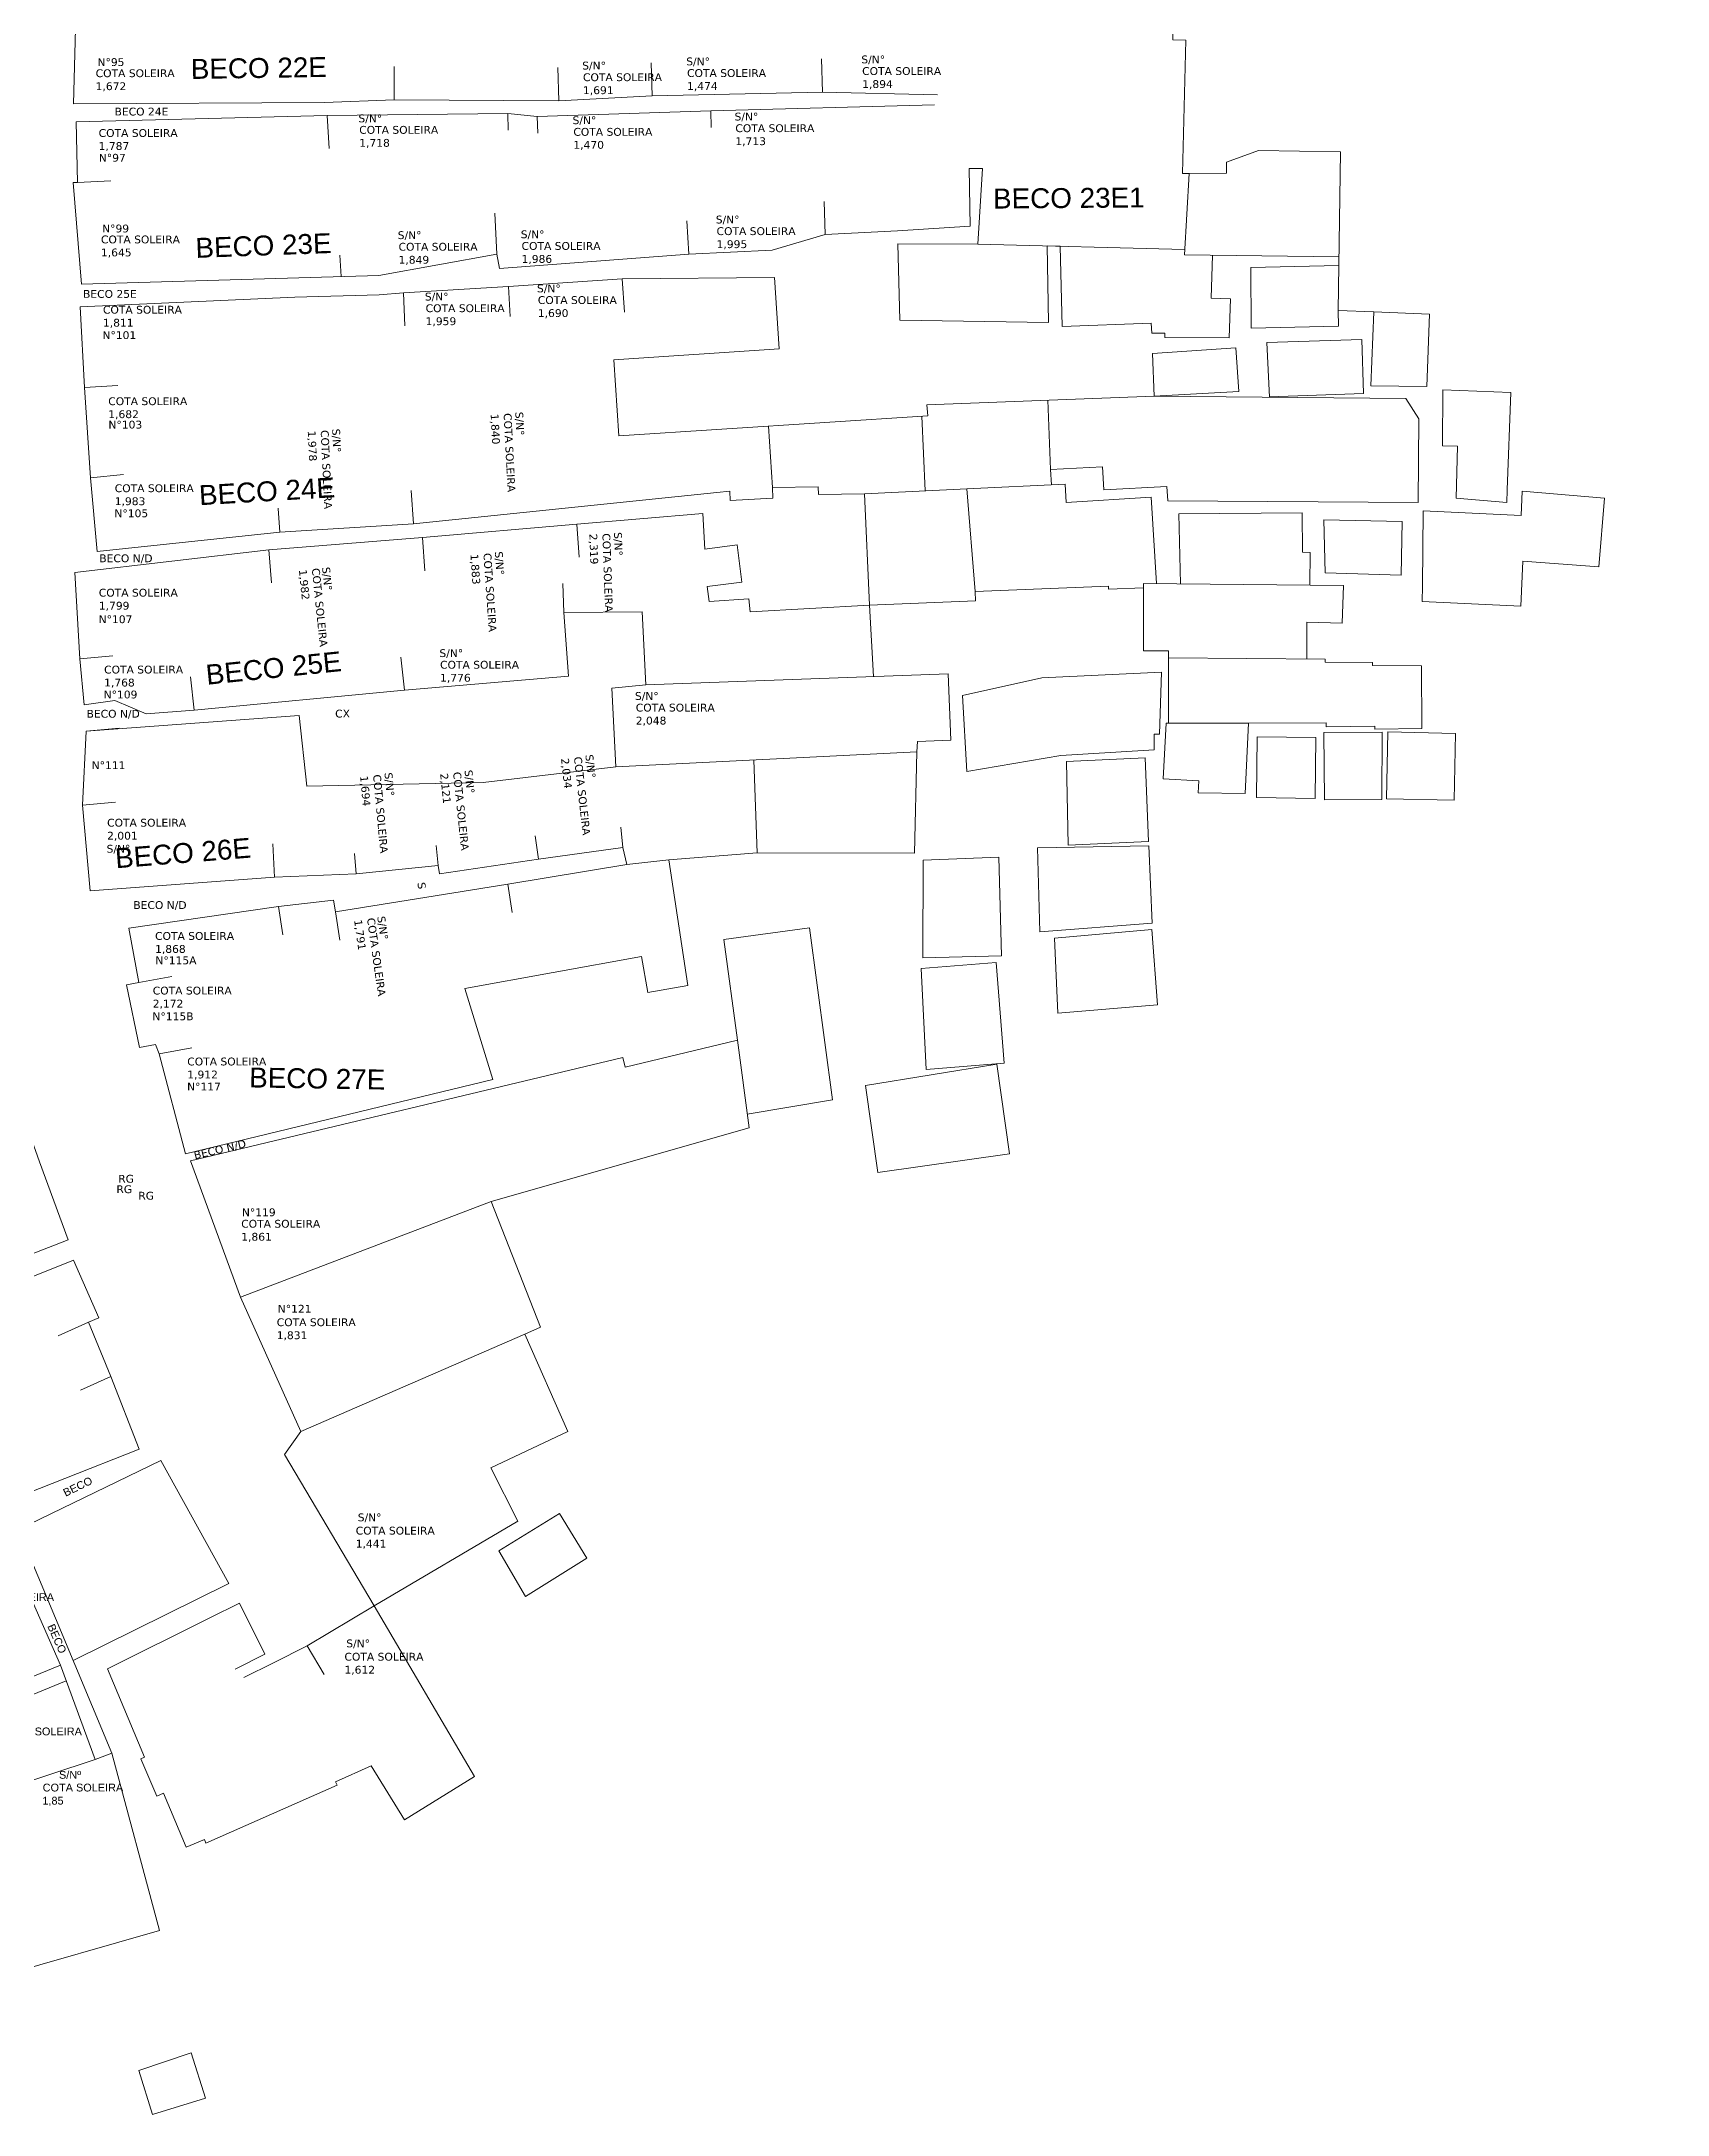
# Model space of a CAD drawing. Header units: metres. Extents: x 359101 to 360669, y 7352318 to 7353133.
# Drawn here: x 359279.7 to 359377.7, y 7352318.4 to 7352443.3 of the extents above; entities that cross this region are included whole.
import ezdxf
from ezdxf.enums import TextEntityAlignment as Align

# ---------------------------------------------------------------- set-up
doc = ezdxf.new("R2010")
doc.units = ezdxf.units.M
doc.header["$LTSCALE"] = 2.5
doc.set_wipeout_variables(frame=1)
doc.layers.add('AVT-LT-CAD-ETIQUETA NOME DE RUA', color=4, linetype='Continuous', lineweight=0)
doc.layers.add('AVT-LT-CAD-ETIQUETA NUMERO DE CASA', color=252, linetype='Continuous', lineweight=0, true_color=0x858585)
doc.layers.add('AVT-LT-URB-DIVISA TERRENO OU AL PREDIAL', color=251, linetype='Continuous', lineweight=13, true_color=0x5c5c5c)
doc.styles.add('ARIAL', font='arial.ttf')
doc.styles.add('CARIMBO', font='arial.ttf', dxfattribs={"height": 2})
doc.styles.get("Standard").update_dxf_attribs({"font": 'arial.ttf'})

msp = doc.modelspace()

# ---------------------------------------------------------------- linework, layer by layer
at = {"layer": 'AVT-LT-URB-DIVISA TERRENO OU AL PREDIAL', "flags": 128}
for points, elevation in [([(359281.66, 7352439.52), (359281.77, 7352444.03), (359281.92, 7352449.92), (359282.05, 7352456.83)], 1.58), ([(359282.14, 7352428.66), (359281.64, 7352434.77), (359281.9, 7352434.78), (359281.82, 7352438.43)], 1.68), ([(359281.9, 7352434.78), (359283.9, 7352434.88)], 1.68), ([(359283.09, 7352412.56), (359282.67, 7352417), (359282.32, 7352422.43), (359282.05, 7352427.29)], 1.83), ([(359282.32, 7352422.43), (359284.32, 7352422.56)], 1.71), ([(359282.67, 7352417), (359284.67, 7352417.19)], 1.8), ([(359320.41, 7352416.1), (359321.19, 7352416.18), (359321.22, 7352415.63), (359323.79, 7352415.76), (359323.77, 7352416.4), (359326.52, 7352416.44), (359326.53, 7352415.99), (359329.32, 7352416.02), (359329.61, 7352409.32), (359335.99, 7352409.58), (359335.97, 7352410.14), (359344.02, 7352410.47), (359344.02, 7352410.29), (359346.11, 7352410.37)], 1.82), ([(359319.58, 7352414.85), (359319.7, 7352412.7), (359321.63, 7352412.95), (359321.92, 7352410.71), (359319.83, 7352410.44), (359319.95, 7352409.55), (359322.35, 7352409.71), (359322.43, 7352408.93), (359329.61, 7352409.32), (359329.85, 7352405.03)], 1.82), ([(359282.3, 7352403.32), (359282.04, 7352406.09), (359281.74, 7352411.29)], 1.83), ([(359282.41, 7352401.73), (359295.25, 7352402.67), (359295.71, 7352398.42), (359306.33, 7352398.64), (359314.33, 7352399.59), (359314.09, 7352404.33), (359316.13, 7352404.52), (359315.91, 7352408.92), (359311.2, 7352408.89), (359311.47, 7352405.05), (359301.6, 7352404.21), (359288.93, 7352403.01), (359286.04, 7352402.79), (359284.15, 7352403.58)], 1.87), ([(359282.04, 7352406.09), (359284.03, 7352406.28)], 1.83), ([(359316.13, 7352404.52), (359334.36, 7352405.19), (359334.51, 7352401.2), (359332.5, 7352401.12), (359332.47, 7352400.49)], 1.54), ([(359282.3, 7352403.32), (359284.15, 7352403.58)], 1.83), ([(359282.65, 7352392.12), (359282.19, 7352397.29), (359282.41, 7352401.73)], 1.87), ([(359282.41, 7352401.73), (359284.4, 7352401.92)], 1.87), ([(359317.53, 7352393.99), (359322.85, 7352394.41), (359332.33, 7352394.39), (359332.47, 7352400.49), (359314.33, 7352399.59)], 1.96), ([(359322.65, 7352400), (359322.85, 7352394.41)], 1.96), ([(359282.19, 7352397.29), (359284.18, 7352397.47)], 1.87), ([(359314.75, 7352394.74), (359314.64, 7352395.95)], 1.87), ([(359282.65, 7352392.12), (359293.77, 7352392.95), (359298.69, 7352393.15), (359303.62, 7352393.64), (359303.7, 7352393.15), (359309.68, 7352394.02), (359314.75, 7352394.74), (359315, 7352393.7), (359307.83, 7352392.52), (359297.44, 7352390.86), (359297.32, 7352391.56), (359294, 7352391.18), (359284.99, 7352389.88)], 1.87), ([(359293.77, 7352392.95), (359293.67, 7352394.95)], 1.78), ([(359298.69, 7352393.15), (359298.58, 7352394.36)], 1.62), ([(359303.62, 7352393.64), (359303.51, 7352394.85)], 1.7), ([(359309.68, 7352394.02), (359309.47, 7352395.43)], 1.87), ([(359288.41, 7352376.29), (359306.91, 7352380.77), (359305.23, 7352386.24), (359315.87, 7352388.16), (359316.26, 7352386), (359318.66, 7352386.43), (359317.53, 7352393.99), (359315, 7352393.7)], 1.96), ([(359307.83, 7352392.52), (359308.08, 7352390.81)], 1.51), ([(359294, 7352391.18), (359294.26, 7352389.47)], 1.72), ([(359297.44, 7352390.86), (359297.7, 7352389.16)], 1.87), ([(359288.41, 7352376.29), (359286.82, 7352382.3), (359286.6, 7352382.87), (359285.63, 7352382.69), (359284.85, 7352386.46), (359285.6, 7352386.6), (359284.99, 7352389.88)], 1.96), ([(359321.66, 7352383.12), (359320.84, 7352389.2), (359325.99, 7352389.89), (359327.39, 7352379.54), (359322.25, 7352378.68)], 1.63), ([(359285.6, 7352386.6), (359287.57, 7352386.96)], 1.96), ([(359288.71, 7352375.86), (359314.75, 7352382.08), (359314.89, 7352381.5), (359321.66, 7352383.12), (359322.36, 7352377.86), (359306.81, 7352373.42)], 1.63), ([(359281.33, 7352371.1), (359279.61, 7352375.8), (359278.35, 7352379.37), (359277.36, 7352382.47)], 1.71), ([(359286.82, 7352382.3), (359288.79, 7352382.66)], 1.9), ([(359299.76, 7352349.06), (359294.37, 7352358.19), (359295.36, 7352359.56), (359291.71, 7352367.66), (359288.71, 7352375.86)], 1.63), ([(359308.84, 7352365.43), (359309.79, 7352365.85), (359306.81, 7352373.42), (359291.71, 7352367.66)], 1.34), ([(359285.62, 7352358.5), (359283.91, 7352362.87), (359282.56, 7352366.14), (359283.19, 7352366.42), (359281.66, 7352369.88)], 1.69), ([(359282.56, 7352366.14), (359280.74, 7352365.32)], 1.69), ([(359299.76, 7352349.06), (359308.43, 7352354.16), (359306.79, 7352357.37), (359311.43, 7352359.57), (359308.84, 7352365.43), (359295.36, 7352359.56)], 1.34), ([(359283.91, 7352362.87), (359282.08, 7352362.05)], 1.69), ([(359291.01, 7352350.42), (359286.92, 7352357.82)], 1.43), ([(359291.01, 7352350.42), (359281.63, 7352345.78)], 1.43), ([(359291.66, 7352349.22), (359289.87, 7352348.34)], 1.34), ([(359293.18, 7352346.15), (359291.66, 7352349.22)], 1.53), ([(359299.76, 7352349.06), (359295.74, 7352346.66), (359293.71, 7352345.64)], 1.63), ([(359293.18, 7352346.15), (359291.39, 7352345.26)], 1.53), ([(359293.71, 7352345.64), (359291.92, 7352344.76)], 1.46), ([(359295.74, 7352346.66), (359296.76, 7352344.94)], 1.51)]:
    msp.add_lwpolyline(points, dxfattribs=dict(at, elevation=elevation))
at = {"layer": 'AVT-LT-URB-DIVISA TERRENO OU AL PREDIAL', "ltscale": 3, "flags": 128}
for points in [[(359363.18, 7352422.49), (359363.36, 7352426.84), (359359.99, 7352426.98), (359357.85, 7352427.06), (359357.89, 7352429.77), (359357.98, 7352436.63), (359353.05, 7352436.7), (359351.12, 7352436), (359351.13, 7352435.33), (359348.87, 7352435.31), (359348.47, 7352435.31), (359348.67, 7352443.35), (359347.89, 7352443.37), (359347.89, 7352446.13), (359347.46, 7352446.13), (359347.46, 7352449.49), (359350.87, 7352449.24), (359350.89, 7352449.46), (359376.58, 7352445.09), (359377.69, 7352449.68), (359359.16, 7352452.95), (359359.28, 7352453.76), (359348.37, 7352455.45)], [(359348.87, 7352435.31), (359348.58, 7352430.42), (359357.9, 7352430.3)], [(359350.27, 7352430.4), (359350.2, 7352427.8), (359351.36, 7352427.77), (359351.29, 7352425.42), (359347.4, 7352425.45), (359347.4, 7352425.7), (359346.62, 7352425.7)], [(359357.89, 7352429.77), (359352.58, 7352429.65), (359352.61, 7352426.01), (359357.87, 7352426.12), (359357.85, 7352427.06)], [(359359.99, 7352426.98), (359359.81, 7352422.53), (359363.18, 7352422.49)], [(359364.16, 7352422.28), (359364.13, 7352418.91), (359365.04, 7352418.9), (359364.96, 7352415.77), (359368, 7352415.51), (359368.03, 7352416.26)], [(359368.03, 7352416.26), (359368.26, 7352422.12), (359364.16, 7352422.28)], [(359362.92, 7352410.46), (359362.91, 7352409.55), (359368.85, 7352409.26), (359368.98, 7352411.97), (359373.55, 7352411.64), (359373.89, 7352415.77), (359368.94, 7352416.19)], [(359362.92, 7352410.46), (359362.97, 7352415), (359368.87, 7352414.72), (359368.94, 7352416.19)], [(359348.34, 7352410.6), (359348.25, 7352414.83), (359355.68, 7352414.89), (359355.69, 7352412.52), (359356.17, 7352412.5), (359356.15, 7352410.52)], [(359357.07, 7352411.27), (359356.98, 7352414.47), (359361.71, 7352414.37), (359361.64, 7352411.13), (359357.07, 7352411.27)], [(359281.22, 7352344.56), (359273.15, 7352341.24), (359274.69, 7352337.08), (359282.96, 7352339.82)], [(359274.69, 7352337.08), (359267.85, 7352335.06), (359268, 7352334.46), (359263.46, 7352332.92), (359265.71, 7352325.95), (359270.42, 7352327.46), (359270.23, 7352328.05), (359274.56, 7352329.45), (359274.95, 7352328.24), (359276.68, 7352328.72), (359277.16, 7352326.74), (359286.84, 7352329.52), (359283.96, 7352340.19)], [(359285.59, 7352321.09), (359286.42, 7352318.44), (359289.6, 7352319.43), (359288.75, 7352322.15), (359285.59, 7352321.09)]]:
    msp.add_lwpolyline(points, dxfattribs=at)
for points, elevation in [([(359300.98, 7352439.76), (359300.97, 7352441.76)], 1.58), ([(359310.9, 7352439.69), (359310.84, 7352441.69)], 1.4), ([(359316.52, 7352440), (359316.46, 7352441.99)], 1.43), ([(359326.78, 7352440.22), (359326.72, 7352442.22)], 1.58), ([(359333.7, 7352440.05), (359326.78, 7352440.22), (359316.52, 7352440), (359310.9, 7352439.69), (359300.98, 7352439.76), (359296.78, 7352439.6), (359281.66, 7352439.52)], 1.58), ([(359281.82, 7352438.43), (359296.93, 7352438.81), (359307.82, 7352438.93), (359309.6, 7352438.74), (359320.06, 7352439.09), (359333.53, 7352439.46)], 1.58), ([(359296.93, 7352438.81), (359297.05, 7352436.82)], 1.58), ([(359307.82, 7352438.93), (359307.85, 7352437.93)], 1.58), ([(359309.6, 7352438.74), (359309.63, 7352437.74)], 1.37), ([(359320.06, 7352439.09), (359320.08, 7352438.09)], 1.46), ([(359331.3, 7352431.87), (359335.68, 7352432.15), (359335.61, 7352435.61), (359336.42, 7352435.62), (359336.14, 7352431.07), (359331.32, 7352431.09)], 1.6), ([(359307.17, 7352430.46), (359307.03, 7352432.92)], 1.81), ([(359326.94, 7352431.64), (359326.88, 7352433.64)], 1.81), ([(359326.94, 7352431.64), (359323.75, 7352430.71), (359318.73, 7352430.46), (359307.32, 7352429.6), (359307.17, 7352430.46), (359300.06, 7352429.18), (359282.14, 7352428.66)], 1.81), ([(359318.73, 7352430.46), (359318.61, 7352432.46)], 1.63), ([(359331.3, 7352431.87), (359326.94, 7352431.64)], 1.6), ([(359297.71, 7352430.39), (359297.79, 7352429.12)], 1.84), ([(359340.4, 7352426.34), (359331.43, 7352426.49), (359331.32, 7352431.09)], 1.6), ([(359336.14, 7352431.07), (359348.6, 7352430.74)], 1.6), ([(359340.4, 7352426.34), (359340.31, 7352430.96), (359341.09, 7352430.94), (359341.22, 7352426.1)], 1.6), ([(359282.05, 7352427.29), (359294.99, 7352427.86), (359300.08, 7352428.02), (359301.53, 7352428.14), (359307.86, 7352428.51), (359314.71, 7352428.97), (359323.88, 7352429.05), (359324.16, 7352424.76)], 1.69), ([(359301.53, 7352428.14), (359301.62, 7352426.14)], 1.69), ([(359307.86, 7352428.51), (359307.97, 7352426.7)], 1.69), ([(359314.71, 7352428.97), (359314.85, 7352426.97)], 1.67), ([(359346.62, 7352425.7), (359346.59, 7352426.3), (359341.22, 7352426.1)], 1.6), ([(359324.16, 7352424.76), (359314.21, 7352424.1), (359314.51, 7352419.51), (359333.12, 7352420.73), (359333.07, 7352421.39), (359346.76, 7352421.91), (359346.66, 7352424.47)], 1.6), ([(359346.66, 7352424.47), (359351.68, 7352424.82), (359351.86, 7352422.18), (359346.76, 7352421.91)], 1.6), ([(359353.71, 7352421.85), (359353.55, 7352425.14), (359359.27, 7352425.33), (359359.37, 7352422.06), (359353.71, 7352421.87)], 1.82), ([(359340.51, 7352417.49), (359340.36, 7352421.67)], 1.82), ([(359340.57, 7352416.56), (359340.51, 7352417.49), (359343.65, 7352417.66), (359343.73, 7352416.26), (359347.53, 7352416.47), (359347.58, 7352415.6), (359362.67, 7352415.5), (359362.7, 7352420.54), (359361.93, 7352421.77), (359346.76, 7352421.91)], 1.82), ([(359332.76, 7352420.71), (359332.97, 7352416.2)], 1.6), ([(359323.77, 7352416.4), (359323.52, 7352420.1)], 1.82), ([(359320.41, 7352416.1), (359302.14, 7352414.22), (359294.09, 7352413.71), (359283.09, 7352412.56)], 1.82), ([(359293.94, 7352415.7), (359294.09, 7352413.71)], 1.77), ([(359301.99, 7352416.22), (359302.14, 7352414.22)], 1.7), ([(359329.32, 7352416.02), (359335.48, 7352416.32), (359335.97, 7352410.14)], 1.82), ([(359335.48, 7352416.32), (359341.41, 7352416.6), (359341.46, 7352415.5), (359346.58, 7352415.82), (359346.9, 7352410.62)], 1.82), ([(359281.74, 7352411.29), (359293.43, 7352412.66), (359302.68, 7352413.39), (359311.98, 7352414.21), (359319.58, 7352414.85)], 1.82), ([(359311.98, 7352414.21), (359312.13, 7352412.22)], 1.82), ([(359302.68, 7352413.39), (359302.83, 7352411.4)], 1.61), ([(359293.43, 7352412.66), (359293.58, 7352410.66)], 1.74), ([(359311.2, 7352408.89), (359311.14, 7352410.62)], 1.76), ([(359301.6, 7352404.21), (359301.38, 7352406.2)], 1.79), ([(359288.93, 7352403.01), (359288.71, 7352405)], 1.8), ([(359289.87, 7352348.34), (359283.7, 7352345.28), (359285.94, 7352339.95), (359285.72, 7352339.86), (359286.67, 7352337.61), (359287.08, 7352337.78), (359288.45, 7352334.54), (359289.54, 7352335), (359289.63, 7352334.77), (359297.54, 7352338.26), (359297.45, 7352338.46), (359299.58, 7352339.43), (359301.6, 7352336.18), (359305.81, 7352338.8), (359299.76, 7352349.06)], 1.34)]:
    msp.add_lwpolyline(points, dxfattribs=dict(at, elevation=elevation))
at = {"layer": 'AVT-LT-URB-DIVISA TERRENO OU AL PREDIAL', "flags": 128}
for points in [[(359347.63, 7352406.15), (359347.63, 7352406.58), (359346.12, 7352406.58), (359346.11, 7352410.62), (359358.16, 7352410.5), (359358.09, 7352408.23), (359355.96, 7352408.3), (359355.95, 7352406.09)], [(359347.63, 7352406.15), (359347.63, 7352402.22), (359357.12, 7352402.23), (359357.12, 7352402), (359360.05, 7352402.03), (359360.05, 7352401.86), (359362.88, 7352401.89), (359362.87, 7352405.68), (359359.92, 7352405.7), (359359.92, 7352405.88), (359357.06, 7352405.9), (359357.06, 7352406.08), (359347.63, 7352406.15)], [(359335.21, 7352403.89), (359335.47, 7352399.3), (359341.14, 7352400.28), (359346.77, 7352400.62), (359346.77, 7352401.56), (359347.09, 7352401.56), (359347.2, 7352405.29), (359340, 7352404.94), (359335.21, 7352403.89)], [(359347.49, 7352402.22), (359347.31, 7352398.87), (359349.46, 7352398.75), (359349.42, 7352398.02), (359352.25, 7352397.99), (359352.44, 7352402.22), (359347.49, 7352402.22)], [(359360.5, 7352401.68), (359356.99, 7352401.66), (359357.02, 7352397.6), (359360.48, 7352397.62), (359360.5, 7352401.68)], [(359360.83, 7352401.69), (359360.76, 7352397.66), (359364.83, 7352397.59), (359364.91, 7352401.6), (359360.83, 7352401.69)], [(359352.92, 7352397.75), (359352.97, 7352401.39), (359356.51, 7352401.35), (359356.46, 7352397.68), (359352.92, 7352397.75)], [(359341.48, 7352399.9), (359341.58, 7352394.87), (359346.43, 7352395.09), (359346.23, 7352400.14), (359341.48, 7352399.9)], [(359339.74, 7352394.72), (359339.88, 7352389.65), (359346.65, 7352390.17), (359346.45, 7352394.83), (359339.74, 7352394.72)], [(359332.84, 7352393.96), (359332.83, 7352388.08), (359337.56, 7352388.2), (359337.41, 7352394.15), (359332.84, 7352393.96)], [(359340.75, 7352389.27), (359340.96, 7352384.75), (359346.96, 7352385.26), (359346.62, 7352389.79), (359340.75, 7352389.27)], [(359333.02, 7352381.36), (359332.73, 7352387.44), (359337.24, 7352387.8), (359337.72, 7352381.74), (359333.02, 7352381.36)], [(359329.37, 7352380.41), (359330.11, 7352375.16), (359338.05, 7352376.29), (359337.29, 7352381.69), (359329.37, 7352380.41)], [(359281.33, 7352371.1), (359272.2, 7352367.56), (359266.97, 7352365.53), (359260.58, 7352363.16), (359258.9, 7352367.86), (359247.82, 7352363.62), (359242.73, 7352361.75), (359235.1, 7352357.93), (359225.94, 7352354.17), (359226.34, 7352353.24), (359234.35, 7352356.55), (359246.84, 7352361.78), (359258.09, 7352366.06), (359259.72, 7352361.3), (359262.49, 7352362.44), (359266.83, 7352363.96), (359281.66, 7352369.88)], [(359285.62, 7352358.5), (359272.16, 7352353.21), (359267.13, 7352351.11), (359267.73, 7352349.64), (359273.94, 7352351.94), (359277.5, 7352353.16), (359280.88, 7352345.49), (359282.96, 7352339.82), (359283.96, 7352340.19), (359278.35, 7352353.66), (359286.92, 7352357.82)], [(359307.28, 7352352.38), (359310.94, 7352354.62), (359312.59, 7352351.93), (359308.89, 7352349.63), (359307.28, 7352352.38)], [(359280.88, 7352345.49), (359277.64, 7352344.18)]]:
    msp.add_lwpolyline(points, dxfattribs=at)

# ---------------------------------------------------------------- texts
at = {"layer": 'AVT-LT-CAD-ETIQUETA NUMERO DE CASA', "color": 8, "style": 'ARIAL'}
for rotation, p in [(26, (359281.91, 7352356.25)), (294, (359280.66, 7352347.09))]:
    msp.add_text('BECO', height=0.47, rotation=rotation, dxfattribs=at).set_placement(p, align=Align.MIDDLE)
for s, p in [('COTA SOLEIRA', (359275.63, 7352349.36, -992.87)), ('COTA SOLEIRA', (359277.31, 7352341.27, -992.87)), ('COTA SOLEIRA', (359279.8, 7352337.89, -992.87)), ('1,85', (359279.78, 7352337.1, -992.87))]:
    msp.add_text(s, height=0.47, dxfattribs=at).set_placement(p)
msp.add_text('S/Nº', height=0.47, dxfattribs=at).set_placement((359281.45, 7352338.9), align=Align.MIDDLE)
at = {"layer": 'AVT-LT-CAD-ETIQUETA NUMERO DE CASA', "char_height": 0.47, "attachment_point": 1}
for s, width, gutter_width, heights, insert in [('{\\fVerdana|b0|i0|c0|p34;N°95}', 0.47, 1, [0.574], (359283.1, 7352442.26, 411.79)), ('{\\fVerdana|b0|i0|c0|p34;S/N°}', 0.47, 1, [0.574], (359312.3, 7352442.05, 406.1)), ('{\\fVerdana|b0|i0|c0|p34;S/N°}', 0.47, 1, [0.574], (359318.57, 7352442.3, 405.89)), ('{\\fVerdana|b0|i0|c0|p34;S/N°}', 0.47, 1, [0.574], (359329.12, 7352442.42, 406.31)), ('{\\fVerdana|b0|i0|c0|p34;COTA SOLEIRA\\P1,894}', 5.0084, 1, [1.44], (359329.17, 7352441.72, -990.98)), ('{\\fVerdana|b0|i0|c0|p34;COTA SOLEIRA\\P1,672}', 5.0084, 1, [1.44], (359282.99, 7352441.59, -979.86)), ('{\\fVerdana|b0|i0|c0|p34;COTA SOLEIRA\\P1,691}', 5.0084, 1, [1.44], (359312.35, 7352441.35, -991.18)), ('{\\fVerdana|b0|i0|c0|p34;COTA SOLEIRA\\P1,474}', 5.0084, 1, [1.44], (359318.62, 7352441.6, -991.4)), ('{\\fVerdana|b0|i0|c0|p34;BECO 24E}', 4.2359, 1, [0.574], (359284.13, 7352439.28, 411.79)), ('{\\fVerdana|b0|i0|c0|p34;COTA SOLEIRA\\P1,787}', 5.0084, 1, [1.44], (359283.17, 7352437.99, -979.76)), ('{\\fVerdana|b0|i0|c0|p34;S/N°}', 0.47, 1, [0.574], (359298.82, 7352438.87, 406.13)), ('{\\fVerdana|b0|i0|c0|p34;COTA SOLEIRA\\P1,718}', 5.0084, 1, [1.44], (359298.87, 7352438.18, -991.15)), ('{\\fVerdana|b0|i0|c0|p34;S/N°}', 0.47, 1, [0.574], (359311.72, 7352438.76, 405.88)), ('{\\fVerdana|b0|i0|c0|p34;COTA SOLEIRA\\P1,470}', 5.0084, 1, [1.44], (359311.77, 7352438.06, -991.4)), ('{\\fVerdana|b0|i0|c0|p34;S/N°}', 0.47, 1, [0.574], (359321.48, 7352438.98, 406.13)), ('{\\fVerdana|b0|i0|c0|p34;COTA SOLEIRA\\P1,713}', 5.0084, 1, [1.44], (359321.53, 7352438.28, -991.16)), ('{\\fVerdana|b0|i0|c0|p34;N°97}', 0.47, 1, [0.574], (359283.18, 7352436.5, 411.79)), ('{\\fVerdana|b0|i0|c0|p34;N°99}', 0.47, 1, [0.574], (359283.38, 7352432.24, 411.79)), ('{\\fVerdana|b0|i0|c0|p34;S/N°}', 0.47, 1, [0.574], (359301.19, 7352431.84, 406.26)), ('{\\fVerdana|b0|i0|c0|p34;S/N°}', 0.47, 1, [0.574], (359308.6, 7352431.89, 406.4)), ('{\\fVerdana|b0|i0|c0|p34;S/N°}', 0.47, 1, [0.574], (359320.35, 7352432.78, 406.41)), ('{\\fVerdana|b0|i0|c0|p34;COTA SOLEIRA\\P1,995}', 5.0084, 1, [1.44], (359320.4, 7352432.08, -990.88)), ('{\\fVerdana|b0|i0|c0|p34;COTA SOLEIRA\\P1,849}', 5.0084, 1, [1.44], (359301.24, 7352431.14, -991.02)), ('{\\fVerdana|b0|i0|c0|p34;COTA SOLEIRA\\P1,986}', 5.0084, 1, [1.44], (359308.65, 7352431.19, -990.89)), ('{\\fVerdana|b0|i0|c0|p34;BECO 25E}', 4.2124, 1, [0.65], (359282.23, 7352428.3, 412.64)), ('{\\fVerdana|b0|i0|c0|p34;S/N°}', 0.47, 1, [0.574], (359302.82, 7352428.14, 406.37)), ('{\\fVerdana|b0|i0|c0|p34;S/N°}', 0.47, 1, [0.574], (359309.58, 7352428.63, 406.1)), ('{\\fVerdana|b0|i0|c0|p34;COTA SOLEIRA\\P1,690}', 5.0084, 1, [1.44], (359309.63, 7352427.93, -991.18)), ('{\\fVerdana|b0|i0|c0|p34;COTA SOLEIRA\\P1,811}', 5.0084, 1, [1.44], (359283.43, 7352427.35, -979.62)), ('{\\fVerdana|b0|i0|c0|p34;COTA SOLEIRA\\P1,959}', 5.0084, 1, [1.44], (359302.87, 7352427.44, -990.91)), ('{\\fVerdana|b0|i0|c0|p34;N°101}', 0.47, 1, [0.574], (359283.4, 7352425.82, 411.79)), ('{\\fVerdana|b0|i0|c0|p34;COTA SOLEIRA\\P1,682}', 5.0084, 1, [1.44], (359283.75, 7352421.84, -979.62)), ('{\\fVerdana|b0|i0|c0|p34;N°103}', 0.47, 1, [0.574], (359283.76, 7352420.43, 411.79)), ('{\\fVerdana|b0|i0|c0|p34;N°105}', 0.47, 1, [0.574], (359284.12, 7352415.09, 411.79)), ('{\\fVerdana|b0|i0|c0|p34;BECO N/D}', 5.3937, 1.08, [1.28], (359283.21, 7352412.38, 413.55)), ('{\\fVerdana|b0|i0|c0|p34;COTA SOLEIRA\\P1,799}', 5.0084, 1, [1.44], (359283.18, 7352410.31, -979.61)), ('{\\fVerdana|b0|i0|c0|p34;N°107}', 0.47, 1, [0.574], (359283.17, 7352408.71, 411.79)), ('{\\fVerdana|b0|i0|c0|p34;S/N°}', 0.47, 1, [0.574], (359303.7, 7352406.67, 406.19)), ('{\\fVerdana|b0|i0|c0|p34;COTA SOLEIRA\\P1,768}', 5.0084, 1, [1.44], (359283.5, 7352405.68, -986.98)), ('{\\fVerdana|b0|i0|c0|p34;COTA SOLEIRA\\P1,776}', 5.0084, 1, [1.44], (359303.74, 7352405.97, -991.1)), ('{\\fVerdana|b0|i0|c0|p34;N°109}', 0.47, 1, [0.574], (359283.47, 7352404.18, 411.79)), ('{\\fVerdana|b0|i0|c0|p34;BECO N/D}', 3.4952, 1, [1.26], (359282.44, 7352403.02, 413.55)), ('{\\fVerdana|b0|i0|c0|p34;CX}', 0.47, 1, [0.574], (359297.42, 7352403.03, 411.79)), ('{\\fVerdana|b0|i0|c0|p34;S/N°}', 0.47, 1, [0.574], (359315.48, 7352404.09, 406.46)), ('{\\fVerdana|b0|i0|c0|p34;COTA SOLEIRA\\P2,048}', 5.0084, 1, [1.44], (359315.53, 7352403.39, -990.82)), ('{\\fVerdana|b0|i0|c0|p34;N°111}', 0.47, 1, [0.574], (359282.75, 7352399.92, 411.79)), ('{\\fVerdana|b0|i0|c0|p34;BECO N/D}', 4.5394, 1, [0.593], (359285.26, 7352391.5, 413.55)), ('{\\fVerdana|b0|i0|c0|p34;COTA SOLEIRA\\P1,868}', 5.0084, 1, [1.44], (359286.57, 7352389.64, -986.86)), ('{\\fVerdana|b0|i0|c0|p34;N°115A}', 0.47, 1, [0.574], (359286.59, 7352388.17, 411.79)), ('{\\fVerdana|b0|i0|c0|p34;COTA SOLEIRA\\P2,172}', 5.0084, 1, [1.44], (359286.43, 7352386.35, -986.86)), ('{\\fVerdana|b0|i0|c0|p34;N°115B}', 0.47, 1, [0.574], (359286.41, 7352384.8, 411.79)), ('{\\fVerdana|b0|i0|c0|p34;N°117}', 0.47, 1, [0.574], (359288.5, 7352380.57, 411.79)), ('{\\fVerdana|b0|i0|c0|p34;RG}', 0.47, 1, [0.574], (359284.24, 7352374.39, 408.54)), ('{\\fVerdana|b0|i0|c0|p34;RG}', 0.47, 1, [0.574], (359284.35, 7352375.02, 408.54)), ('{\\fVerdana|b0|i0|c0|p34;RG}', 0.47, 1, [0.574], (359285.56, 7352374, 408.54)), ('{\\fVerdana|b0|i0|c0|p34;N°119}', 0.47, 1, [0.574], (359291.8, 7352373, 411.79)), ('{\\fVerdana|b0|i0|c0|p34;COTA SOLEIRA\\P1,861}', 5.0084, 1, [1.44], (359291.76, 7352372.31, -988.81)), ('{\\fVerdana|b0|i0|c0|p34;N°121}', 0.47, 1, [0.574], (359293.96, 7352367.19, 411.79)), ('{\\fVerdana|b0|i0|c0|p34;COTA SOLEIRA\\P1,831}', 5.0084, 1, [1.44], (359293.9, 7352366.38, -990.44)), ('{\\fVerdana|b0|i0|c0|p34;S/N°}', 0.47, 1, [0.574], (359298.78, 7352354.63, 411.79)), ('{\\fVerdana|b0|i0|c0|p34;COTA SOLEIRA\\P1,441}', 5.0084, 1, [1.44], (359298.66, 7352353.83, -990.44)), ('{\\fVerdana|b0|i0|c0|p34;S/N°}', 0.47, 1, [0.574], (359298.09, 7352347.04, 411.79)), ('{\\fVerdana|b0|i0|c0|p34;COTA SOLEIRA\\P1,612}', 5.0084, 1, [1.44], (359297.98, 7352346.24, -990.44))]:
    msp.add_mtext_dynamic_manual_height_columns(s, width=width, gutter_width=gutter_width, heights=heights, dxfattribs=dict(at, insert=insert))
for s, width, heights, insert, rotation in [('{\\fVerdana|b0|i0|c0|p34;COTA SOLEIRA\\P1,840}', 5.0084, [1.44], (359308.04, 7352420.9, -991.03), 272.9033), ('{\\fVerdana|b0|i0|c0|p34;S/N°}', 0.47, [0.574], (359308.74, 7352420.98, 406.25), 272.9033), ('{\\fVerdana|b0|i0|c0|p34;S/N°}', 0.47, [0.574], (359297.71, 7352419.96, 406.39), 272.6675), ('{\\fVerdana|b0|i0|c0|p34;COTA SOLEIRA\\P2,319}', 5.0084, [1.44], (359313.99, 7352413.66, -990.55), 271.9842), ('{\\fVerdana|b0|i0|c0|p34;S/N°}', 0.47, [0.574], (359314.69, 7352413.73, 406.73), 271.9842), ('{\\fVerdana|b0|i0|c0|p34;COTA SOLEIRA\\P1,883}', 5.0084, [1.44], (359306.82, 7352412.48, -990.99), 273.9642), ('{\\fVerdana|b0|i0|c0|p34;S/N°}', 0.47, [0.574], (359307.51, 7352412.58, 406.3), 273.9642), ('{\\fVerdana|b0|i0|c0|p34;S/N°}', 0.47, [0.574], (359297.1, 7352411.65, 406.4), 275.8712), ('{\\fVerdana|b0|i0|c0|p34;S/N°}', 0.47, [0.574], (359300.86, 7352399.27, 406.11), 275.2757), ('{\\fVerdana|b0|i0|c0|p34;COTA SOLEIRA\\P2,121}', 5.0084, [1.44], (359304.99, 7352399.31, -990.75), 275.9259), ('{\\fVerdana|b0|i0|c0|p34;S/N°}', 0.47, [0.574], (359305.68, 7352399.43, 406.53), 275.9259), ('{\\fVerdana|b0|i0|c0|p34;COTA SOLEIRA\\P2,034}', 5.0084, [1.44], (359312.27, 7352400.23, -990.84), 276.438), ('{\\fVerdana|b0|i0|c0|p34;S/N°}', 0.47, [0.574], (359312.96, 7352400.36, 406.45), 276.438), ('{\\fVerdana|b0|i0|c0|p34;COTA SOLEIRA\\P1,694}', 5.0084, [1.44], (359300.17, 7352399.15, -991.18), 275.2757), ('{\\fVerdana|b0|i0|c0|p34;S}', 0.47, [0.574], (359302.84, 7352392.67, 406.2), 278.1326), ('{\\fVerdana|b0|i0|c0|p34;COTA SOLEIRA\\P1,791}', 5.0084, [1.44], (359299.8, 7352390.53, -991.08), 278.1326), ('{\\fVerdana|b0|i0|c0|p34;S/N°}', 0.47, [0.574], (359300.42, 7352390.63, 406.2), 278.1326), ('{\\fVerdana|b0|i0|c0|p34;BECO N/D}', 4.9089, [0.574], (359288.86, 7352376.41, 413.55), 13.4405)]:
    msp.add_mtext_dynamic_manual_height_columns(s, width=width, gutter_width=1, heights=heights, dxfattribs=dict(at, insert=insert, rotation=rotation))

# ---------------------------------------------------------------- next in the draw order: wipeouts: each hides what was drawn before it
at = {"linetype": 'Continuous', "ltscale": 4}
for points in [[(359288.44, 7352440.56), (359297.27, 7352440.69), (359297.23, 7352442.78), (359288.41, 7352442.64)], [(359336.77, 7352432.76), (359346.31, 7352432.84), (359346.29, 7352434.92), (359336.75, 7352434.85)], [(359288.74, 7352429.78), (359297.56, 7352430.1), (359297.49, 7352432.18), (359288.66, 7352431.86)], [(359288.98, 7352414.88), (359297.79, 7352415.4), (359297.67, 7352417.48), (359288.86, 7352416.96)], [(359289.44, 7352404.06), (359298.22, 7352404.95), (359298.01, 7352407.02), (359289.23, 7352406.13)], [(359283.95, 7352393.01), (359292.75, 7352393.71), (359292.59, 7352395.79), (359283.79, 7352395.09)], [(359291.93, 7352379.85), (359300.75, 7352379.71), (359300.78, 7352381.79), (359291.96, 7352381.93)]]:
    msp.add_wipeout(points, dxfattribs=at).dxf.layer = 'AVT-LT-CAD-ETIQUETA NOME DE RUA'

# ---------------------------------------------------------------- next in the draw order: texts
at = {"layer": 'AVT-LT-CAD-ETIQUETA NOME DE RUA', "linetype": 'Continuous', "ltscale": 4, "style": 'CARIMBO'}
msp.add_text('BECO 25E', height=1.2, rotation=5.8136, dxfattribs=at).set_placement((359293.71, 7352405.54), align=Align.MIDDLE_CENTER)
at = {"layer": 'AVT-LT-CAD-ETIQUETA NUMERO DE CASA', "insert": (359296.48, 7352411.58, -990.89), "char_height": 0.47, "attachment_point": 1, "rotation": 275.8712}
msp.add_mtext_dynamic_manual_height_columns('{\\fVerdana|b0|i0|c0|p34;COTA SOLEIRA\\P1,982}', width=5.0084, gutter_width=1, heights=[1.44], dxfattribs=at)

# ---------------------------------------------------------------- next in the draw order: wipeouts: each hides what was drawn before it
at = {"linetype": 'Continuous', "ltscale": 4}
for points in [[(359288.44, 7352440.56), (359297.27, 7352440.69), (359297.23, 7352442.78), (359288.41, 7352442.64)], [(359336.77, 7352432.76), (359346.31, 7352432.84), (359346.29, 7352434.92), (359336.75, 7352434.85)], [(359288.74, 7352429.78), (359297.56, 7352430.1), (359297.49, 7352432.18), (359288.66, 7352431.86)], [(359288.98, 7352414.88), (359297.79, 7352415.4), (359297.67, 7352417.48), (359288.86, 7352416.96)], [(359283.95, 7352393.01), (359292.75, 7352393.71), (359292.59, 7352395.79), (359283.79, 7352395.09)], [(359291.93, 7352379.85), (359300.75, 7352379.71), (359300.78, 7352381.79), (359291.96, 7352381.93)]]:
    msp.add_wipeout(points, dxfattribs=at).dxf.layer = 'AVT-LT-CAD-ETIQUETA NOME DE RUA'

# ---------------------------------------------------------------- next in the draw order: texts
at = {"layer": 'AVT-LT-CAD-ETIQUETA NOME DE RUA', "linetype": 'Continuous', "ltscale": 4, "style": 'CARIMBO'}
for s, rotation, p in [('BECO 22E', 0.8615, (359292.82, 7352441.67)), ('BECO 23E1', 0.4516, (359341.62, 7352433.84)), ('BECO 23E', 2.0856, (359293.1, 7352430.98)), ('BECO 24E', 3.389, (359293.31, 7352416.18)), ('BECO 26E', 4.5365, (359288.25, 7352394.4)), ('BECO 27E', 359.0886, (359296.34, 7352380.82))]:
    msp.add_text(s, height=1.2, rotation=rotation, dxfattribs=at).set_placement(p, align=Align.MIDDLE_CENTER)
at = {"layer": 'AVT-LT-CAD-ETIQUETA NUMERO DE CASA', "char_height": 0.47, "attachment_point": 1}
for s, width, heights, insert in [('{\\fVerdana|b0|i0|c0|p34;COTA SOLEIRA\\P1,645}', 5.0084, [1.44], (359283.31, 7352431.58, -979.76)), ('{\\fVerdana|b0|i0|c0|p34;COTA SOLEIRA\\P1,983}', 5.0084, [1.44], (359284.14, 7352416.6, -979.62)), ('{\\fVerdana|b0|i0|c0|p34;COTA SOLEIRA\\P2,001}', 5.0084, [1.44], (359283.68, 7352396.46, -986.94)), ('{\\fVerdana|b0|i0|c0|p34;S/N°}', 0.47, [0.574], (359283.65, 7352394.89, 411.79)), ('{\\fVerdana|b0|i0|c0|p34;COTA SOLEIRA\\P1,912}', 5.0084, [1.44], (359288.51, 7352382.08, -986.86))]:
    msp.add_mtext_dynamic_manual_height_columns(s, width=width, gutter_width=1, heights=heights, dxfattribs=dict(at, insert=insert))
at = {"layer": 'AVT-LT-CAD-ETIQUETA NUMERO DE CASA', "insert": (359297.02, 7352419.88, -990.89), "char_height": 0.47, "attachment_point": 1, "rotation": 272.6675}
msp.add_mtext_dynamic_manual_height_columns('{\\fVerdana|b0|i0|c0|p34;COTA SOLEIRA\\P1,978}', width=5.0084, gutter_width=1, heights=[1.44], dxfattribs=at)

doc.saveas('drawing.dxf')
